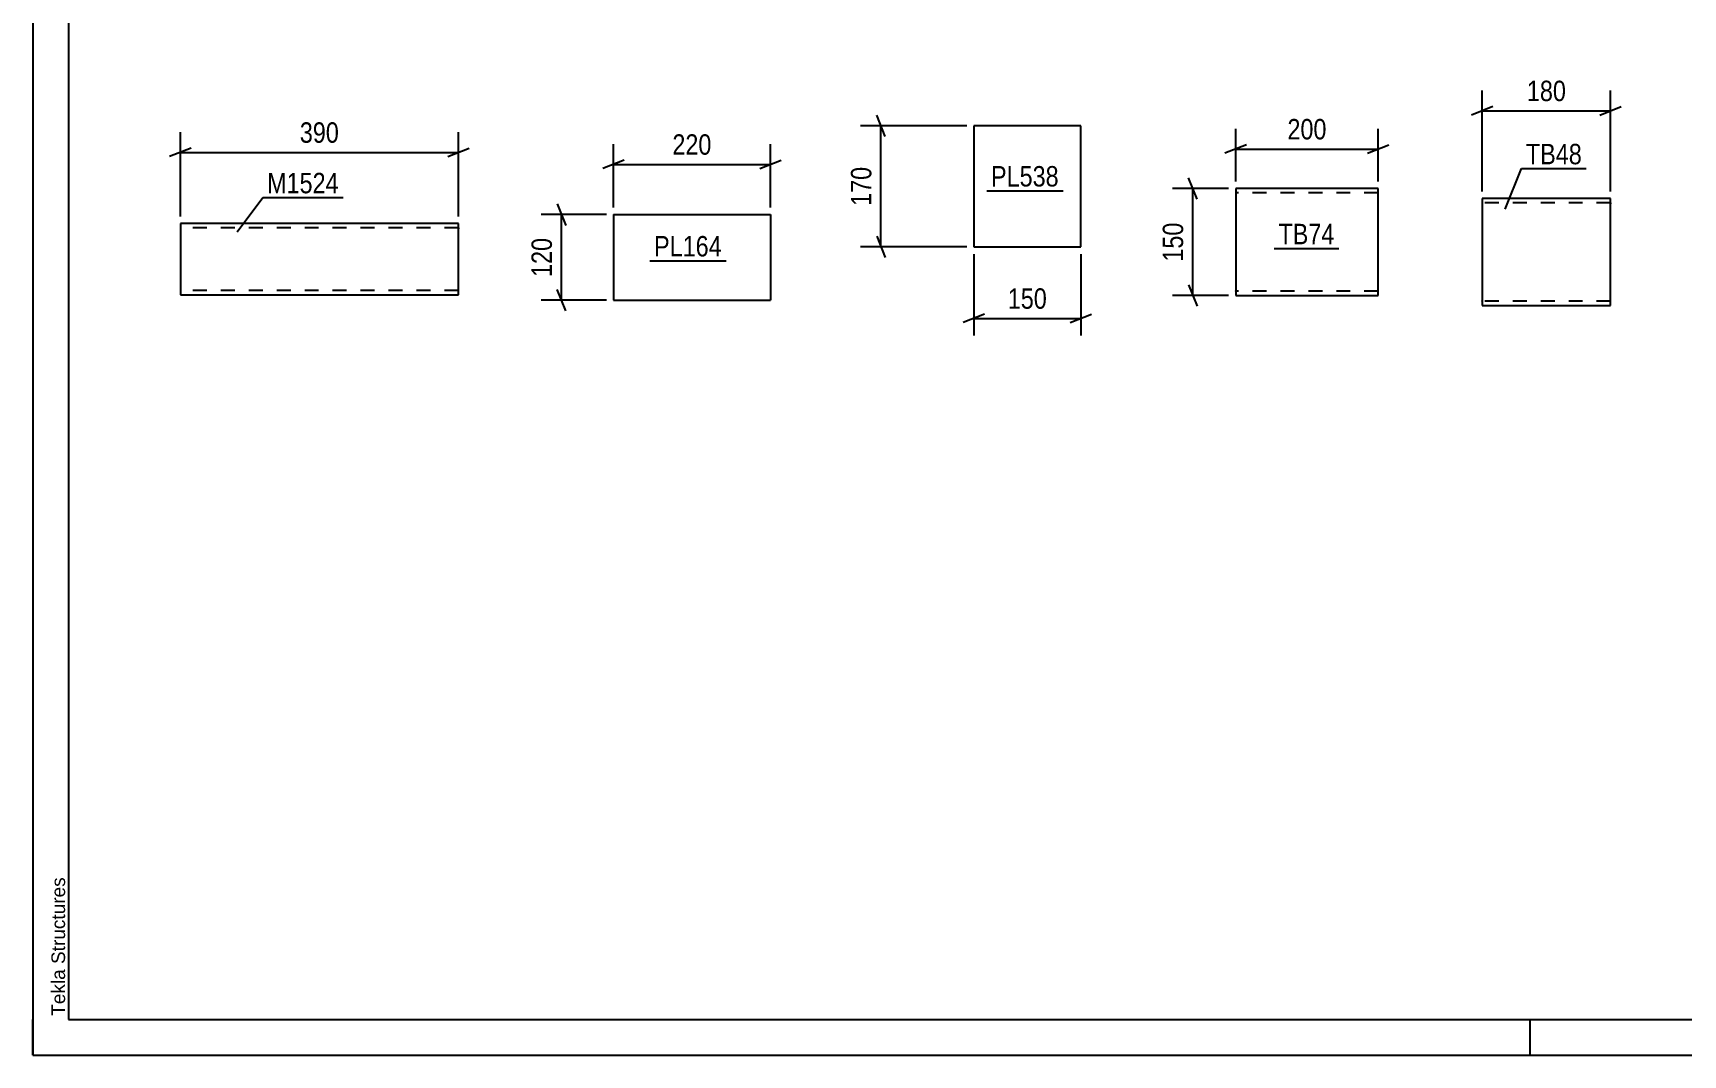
# Model space of a CAD drawing. Header units: millimetres. Extents: x 0 to 420, y 0 to 297.
# Drawn here: x 0 to 231.5, y 0 to 143.4 of the extents above; entities that cross this region are included whole.
import ezdxf

# ---------------------------------------------------------------- set-up
doc = ezdxf.new("R2010")
doc.units = ezdxf.units.MM
doc.linetypes.add('DXK_LINE_DOT2', pattern=[3.9198, 1.9599, -1.9599])
doc.styles.add('Arial', font='ARIAL.TTF', dxfattribs={"height": 0.2})
doc.styles.add('Arial Narrow', font='ARIALN.TTF', dxfattribs={"height": 0.2})

# ---------------------------------------------------------------- blocks, each defined once
blk = doc.blocks.new('Unknown-203762531-1135')
at = {"color": 5, "linetype": 'Continuous'}
for p, q in [((0, 297), (0, 0)), ((5, 292), (5, 5)), ((0, 0), (0, 5)), ((5, 5), (415, 5)), ((210, 0), (210, 5)), ((0, 0), (420, 0))]:
    blk.add_line(p, q, dxfattribs=at)
at = {"color": 174, "linetype": 'Continuous', "style": 'Arial'}
blk.add_text('Tekla Structures', height=1.9102, rotation=90, dxfattribs=at).set_placement((4.5, 5.5))
blk = doc.blocks.new('Part-203762531-3062 - 3057')
at = {"color": 2, "linetype": 'Continuous'}
for p, q in [((188.71, 121.56), (168.71, 121.56)), ((168.71, 121.56), (168.71, 106.65)), ((188.71, 106.56), (188.71, 121.56)), ((168.71, 106.65), (168.71, 106.56)), ((168.71, 106.56), (188.71, 106.56))]:
    blk.add_line(p, q, dxfattribs=at)
at = {"color": 7, "linetype": 'DXK_LINE_DOT2'}
for p, q in [((188.71, 120.96), (168.71, 120.96)), ((168.71, 107.16), (168.71, 107.2)), ((188.71, 107.16), (168.71, 107.16)), ((188.71, 107.16), (188.71, 107.2))]:
    blk.add_line(p, q, dxfattribs=at)
blk = doc.blocks.new('Part-203762531-3134 - 3120')
at = {"color": 2, "linetype": 'Continuous'}
for p, q in [((81.43, 117.9), (81.43, 105.9)), ((81.43, 117.9), (103.44, 117.9)), ((103.44, 117.9), (103.44, 105.9)), ((81.43, 105.9), (103.44, 105.9))]:
    blk.add_line(p, q, dxfattribs=at)
blk = doc.blocks.new('Part-203762531-3400 - 3393')
at = {"color": 2, "linetype": 'Continuous'}
for p, q in [((221.3, 120.16), (203.3, 120.16)), ((203.3, 120.16), (203.3, 105.25)), ((221.3, 106.36), (221.3, 120.16)), ((203.3, 105.25), (203.3, 105.16)), ((203.3, 105.16), (221.3, 105.16)), ((221.3, 105.16), (221.3, 106.36))]:
    blk.add_line(p, q, dxfattribs=at)
at = {"color": 7, "linetype": 'DXK_LINE_DOT2'}
for p, q in [((221.3, 119.56), (203.3, 119.56)), ((221.3, 119.56), (221.3, 119.52)), ((221.3, 119.52), (221.3, 119.56)), ((221.3, 119.42), (221.3, 119.52)), ((221.3, 119.52), (221.3, 119.42)), ((203.3, 105.76), (203.3, 105.81)), ((221.3, 105.76), (203.3, 105.76)), ((221.3, 105.81), (221.3, 106.13)), ((221.3, 105.76), (221.3, 105.81))]:
    blk.add_line(p, q, dxfattribs=at)
blk = doc.blocks.new('Part-203762531-3093 - 3089')
at = {"color": 2, "linetype": 'Continuous'}
for p, q in [((131.98, 130.37), (131.98, 113.37)), ((146.98, 130.37), (131.98, 130.37)), ((146.98, 113.37), (146.98, 130.37)), ((131.98, 113.37), (146.98, 113.37))]:
    blk.add_line(p, q, dxfattribs=at)
blk = doc.blocks.new('Part-203762531-13446 - 13445')
at = {"color": 2, "linetype": 'Continuous'}
for p, q in [((59.67, 116.64), (20.67, 116.64)), ((20.67, 116.64), (20.67, 106.73)), ((59.67, 107.84), (59.67, 116.64)), ((20.67, 106.73), (20.67, 106.64)), ((20.67, 106.64), (59.67, 106.64)), ((59.67, 106.64), (59.67, 107.84))]:
    blk.add_line(p, q, dxfattribs=at)
at = {"color": 7, "linetype": 'DXK_LINE_DOT2'}
for p, q in [((59.67, 116.04), (20.67, 116.04)), ((59.67, 115.99), (59.67, 116.04)), ((59.67, 116.04), (59.67, 115.99)), ((59.67, 115.9), (59.67, 115.99)), ((59.67, 115.99), (59.67, 115.9)), ((20.67, 107.24), (20.67, 107.28)), ((59.67, 107.24), (20.67, 107.24)), ((59.67, 107.28), (59.67, 107.61)), ((59.67, 107.24), (59.67, 107.28))]:
    blk.add_line(p, q, dxfattribs=at)
blk = doc.blocks.new('StraightDimension-203762531-3064 - 3057')
at = {"color": 7, "linetype": 'Continuous'}
for p, q in [((163.29, 120.06), (162.09, 123.06)), ((167.71, 121.56), (159.84, 121.56)), ((162.69, 106.56), (162.69, 121.56)), ((167.71, 106.56), (159.84, 106.56)), ((162.09, 108.06), (163.29, 105.06))]:
    blk.add_line(p, q, dxfattribs=at)
at = {"color": 0}
blk.add_wipeout([(161.94, 117.4), (157.74, 117.4), (157.74, 110.71), (161.94, 110.71)], dxfattribs=at)
at = {"color": 3, "style": 'Arial Narrow'}
blk.add_text('150', height=2.863, rotation=90.0002, dxfattribs=at).set_placement((161.34, 111.31))
blk = doc.blocks.new('StraightDimension-203762531-3075 - 3057')
at = {"color": 7, "linetype": 'Continuous'}
for p, q in [((168.71, 122.56), (168.71, 129.96)), ((188.71, 122.56), (188.71, 129.96)), ((170.21, 127.71), (167.21, 126.51)), ((187.21, 126.51), (190.21, 127.71)), ((168.71, 127.11), (188.71, 127.11))]:
    blk.add_line(p, q, dxfattribs=at)
at = {"color": 0}
blk.add_wipeout([(182.05, 127.86), (182.05, 132.06), (175.37, 132.06), (175.37, 127.86)], dxfattribs=at)
at = {"color": 3, "style": 'Arial Narrow'}
blk.add_text('200', height=2.863, dxfattribs=at).set_placement((175.97, 128.46))
blk = doc.blocks.new('StraightDimension-203762531-3136 - 3120')
at = {"color": 7, "linetype": 'Continuous'}
for p, q in [((81.43, 118.9), (81.43, 127.81)), ((103.44, 118.9), (103.44, 127.81)), ((82.93, 125.56), (79.93, 124.36)), ((101.94, 124.36), (104.94, 125.56)), ((81.43, 124.96), (103.44, 124.96))]:
    blk.add_line(p, q, dxfattribs=at)
at = {"color": 0}
blk.add_wipeout([(95.78, 125.71), (95.78, 129.91), (89.09, 129.91), (89.09, 125.71)], dxfattribs=at)
at = {"color": 3, "style": 'Arial Narrow'}
blk.add_text('220', height=2.863, dxfattribs=at).set_placement((89.69, 126.31))
blk = doc.blocks.new('StraightDimension-203762531-3147 - 3120')
at = {"color": 7, "linetype": 'Continuous'}
for p, q in [((73.54, 119.4), (74.74, 116.4)), ((80.43, 117.9), (71.29, 117.9)), ((74.14, 105.9), (74.14, 117.9)), ((74.74, 104.4), (73.54, 107.4)), ((80.43, 105.9), (71.29, 105.9))]:
    blk.add_line(p, q, dxfattribs=at)
at = {"color": 0}
blk.add_wipeout([(73.39, 115.25), (69.19, 115.25), (69.19, 108.56), (73.39, 108.56)], dxfattribs=at)
at = {"color": 3, "style": 'Arial Narrow'}
blk.add_text('120', height=2.863, rotation=90.0002, dxfattribs=at).set_placement((72.79, 109.16))
blk = doc.blocks.new('StraightDimension-203762531-3402 - 3393')
at = {"color": 7, "linetype": 'Continuous'}
for p, q in [((203.3, 121.16), (203.3, 135.33)), ((221.3, 121.16), (221.3, 135.33)), ((204.8, 133.08), (201.8, 131.88)), ((203.3, 132.48), (221.3, 132.48)), ((219.8, 131.88), (222.8, 133.08))]:
    blk.add_line(p, q, dxfattribs=at)
at = {"color": 0}
blk.add_wipeout([(215.65, 133.23), (215.65, 137.43), (208.96, 137.43), (208.96, 133.23)], dxfattribs=at)
at = {"color": 3, "style": 'Arial Narrow'}
blk.add_text('180', height=2.863, dxfattribs=at).set_placement((209.56, 133.83))
blk = doc.blocks.new('StraightDimension-203762531-3106 - 3089')
at = {"color": 7, "linetype": 'Continuous'}
for p, q in [((130.98, 130.37), (116.1, 130.37)), ((119.55, 128.87), (118.35, 131.87)), ((118.95, 113.37), (118.95, 130.37)), ((118.35, 114.87), (119.55, 111.87)), ((130.98, 113.37), (116.1, 113.37))]:
    blk.add_line(p, q, dxfattribs=at)
at = {"color": 0}
blk.add_wipeout([(118.2, 125.21), (114, 125.21), (114, 118.53), (118.2, 118.53)], dxfattribs=at)
at = {"color": 3, "style": 'Arial Narrow'}
blk.add_text('170', height=2.863, rotation=90.0002, dxfattribs=at).set_placement((117.6, 119.13))
blk = doc.blocks.new('StraightDimension-203762531-3095 - 3089')
at = {"color": 7, "linetype": 'Continuous'}
for p, q in [((131.98, 112.37), (131.98, 100.95)), ((146.98, 112.37), (146.98, 100.95)), ((133.48, 103.95), (130.48, 102.75)), ((131.98, 103.35), (146.98, 103.35)), ((145.48, 102.75), (148.48, 103.95))]:
    blk.add_line(p, q, dxfattribs=at)
at = {"color": 0}
blk.add_wipeout([(142.82, 104.1), (142.82, 108.3), (136.14, 108.3), (136.14, 104.1)], dxfattribs=at)
at = {"color": 3, "style": 'Arial Narrow'}
blk.add_text('150', height=2.863, dxfattribs=at).set_placement((136.74, 104.7))
blk = doc.blocks.new('StraightDimension-203762531-13490 - 13445')
at = {"color": 7, "linetype": 'Continuous'}
for p, q in [((20.67, 117.64), (20.67, 129.49)), ((59.67, 117.64), (59.67, 129.49)), ((22.17, 127.24), (19.17, 126.04)), ((20.67, 126.64), (59.67, 126.64)), ((58.17, 126.04), (61.17, 127.24))]:
    blk.add_line(p, q, dxfattribs=at)
at = {"color": 0}
blk.add_wipeout([(43.51, 127.39), (43.51, 131.59), (36.83, 131.59), (36.83, 127.39)], dxfattribs=at)
at = {"color": 3, "style": 'Arial Narrow'}
blk.add_text('390', height=2.863, dxfattribs=at).set_placement((37.43, 127.99))
blk = doc.blocks.new('Mark-203762531-3060 - 3057')
at = {"color": 0}
blk.add_wipeout([(182.57, 113.75), (182.57, 116.75), (174.71, 116.75), (174.71, 113.75)], dxfattribs=at)
blk.add_wipeout([(182.57, 113.75), (182.57, 116.75), (174.71, 116.75), (174.71, 113.75)], dxfattribs=at)
at = {"color": 30, "linetype": 'Continuous'}
blk.add_line((174.11, 113.15), (183.17, 113.15), dxfattribs=at)
at = {"color": 3, "style": 'Arial Narrow'}
blk.add_text('TB74', height=2.863, dxfattribs=at).set_placement((174.71, 113.75))
blk = doc.blocks.new('Mark-203762531-3132 - 3120')
at = {"color": 0}
blk.add_wipeout([(96.62, 112.04), (96.62, 115.04), (87.12, 115.04), (87.12, 112.04)], dxfattribs=at)
blk.add_wipeout([(96.62, 112.04), (96.62, 115.04), (87.12, 115.04), (87.12, 112.04)], dxfattribs=at)
at = {"color": 30, "linetype": 'Continuous'}
blk.add_line((86.52, 111.44), (97.22, 111.44), dxfattribs=at)
at = {"color": 3, "style": 'Arial Narrow'}
blk.add_text('PL164', height=2.863, dxfattribs=at).set_placement((87.12, 112.04))
blk = doc.blocks.new('Mark-203762531-3396 - 3393')
at = {"color": 0}
blk.add_wipeout([(217.27, 124.97), (217.27, 127.97), (209.42, 127.97), (209.42, 124.97)], dxfattribs=at)
blk.add_wipeout([(217.27, 124.97), (217.27, 127.97), (209.42, 127.97), (209.42, 124.97)], dxfattribs=at)
at = {"color": 30, "linetype": 'Continuous'}
for p, q in [((206.53, 118.65), (208.82, 124.37)), ((208.82, 124.37), (217.87, 124.37))]:
    blk.add_line(p, q, dxfattribs=at)
at = {"color": 3, "style": 'Arial Narrow'}
blk.add_text('TB48', height=2.863, dxfattribs=at).set_placement((209.42, 124.97))
blk = doc.blocks.new('Mark-203762531-3091 - 3089')
at = {"color": 0}
blk.add_wipeout([(143.9, 121.85), (143.9, 124.85), (134.39, 124.85), (134.39, 121.85)], dxfattribs=at)
blk.add_wipeout([(143.9, 121.85), (143.9, 124.85), (134.39, 124.85), (134.39, 121.85)], dxfattribs=at)
at = {"color": 30, "linetype": 'Continuous'}
blk.add_line((133.79, 121.25), (144.5, 121.25), dxfattribs=at)
at = {"color": 3, "style": 'Arial Narrow'}
blk.add_text('PL538', height=2.863, dxfattribs=at).set_placement((134.39, 121.85))
blk = doc.blocks.new('Mark-203762531-13499 - 13445')
at = {"color": 0}
blk.add_wipeout([(42.89, 120.9), (42.89, 123.9), (32.84, 123.9), (32.84, 120.9)], dxfattribs=at)
blk.add_wipeout([(42.89, 120.9), (42.89, 123.9), (32.84, 123.9), (32.84, 120.9)], dxfattribs=at)
at = {"color": 30, "linetype": 'Continuous'}
for p, q in [((28.62, 115.48), (32.24, 120.3)), ((32.24, 120.3), (43.49, 120.3))]:
    blk.add_line(p, q, dxfattribs=at)
at = {"color": 3, "style": 'Arial Narrow'}
blk.add_text('M1524', height=2.863, dxfattribs=at).set_placement((32.84, 120.9))

msp = doc.modelspace()

# ---------------------------------------------------------------- block references
for name in ['Unknown-203762531-1135', 'Part-203762531-3093 - 3089', 'Part-203762531-3062 - 3057', 'Part-203762531-3400 - 3393', 'Part-203762531-13446 - 13445', 'Part-203762531-3134 - 3120']:
    msp.add_blockref(name, (0, 0))

# ---------------------------------------------------------------- next in the draw order: block references
for name in ['StraightDimension-203762531-3402 - 3393', 'StraightDimension-203762531-13490 - 13445', 'StraightDimension-203762531-3136 - 3120', 'StraightDimension-203762531-3106 - 3089', 'Mark-203762531-3091 - 3089', 'StraightDimension-203762531-3064 - 3057', 'Mark-203762531-3060 - 3057', 'Mark-203762531-3132 - 3120']:
    msp.add_blockref(name, (0, 0))

# ---------------------------------------------------------------- next in the draw order: block references
for name in ['StraightDimension-203762531-3075 - 3057', 'Mark-203762531-3396 - 3393', 'Mark-203762531-13499 - 13445', 'StraightDimension-203762531-3147 - 3120', 'StraightDimension-203762531-3095 - 3089']:
    msp.add_blockref(name, (0, 0))

doc.saveas('drawing.dxf')
